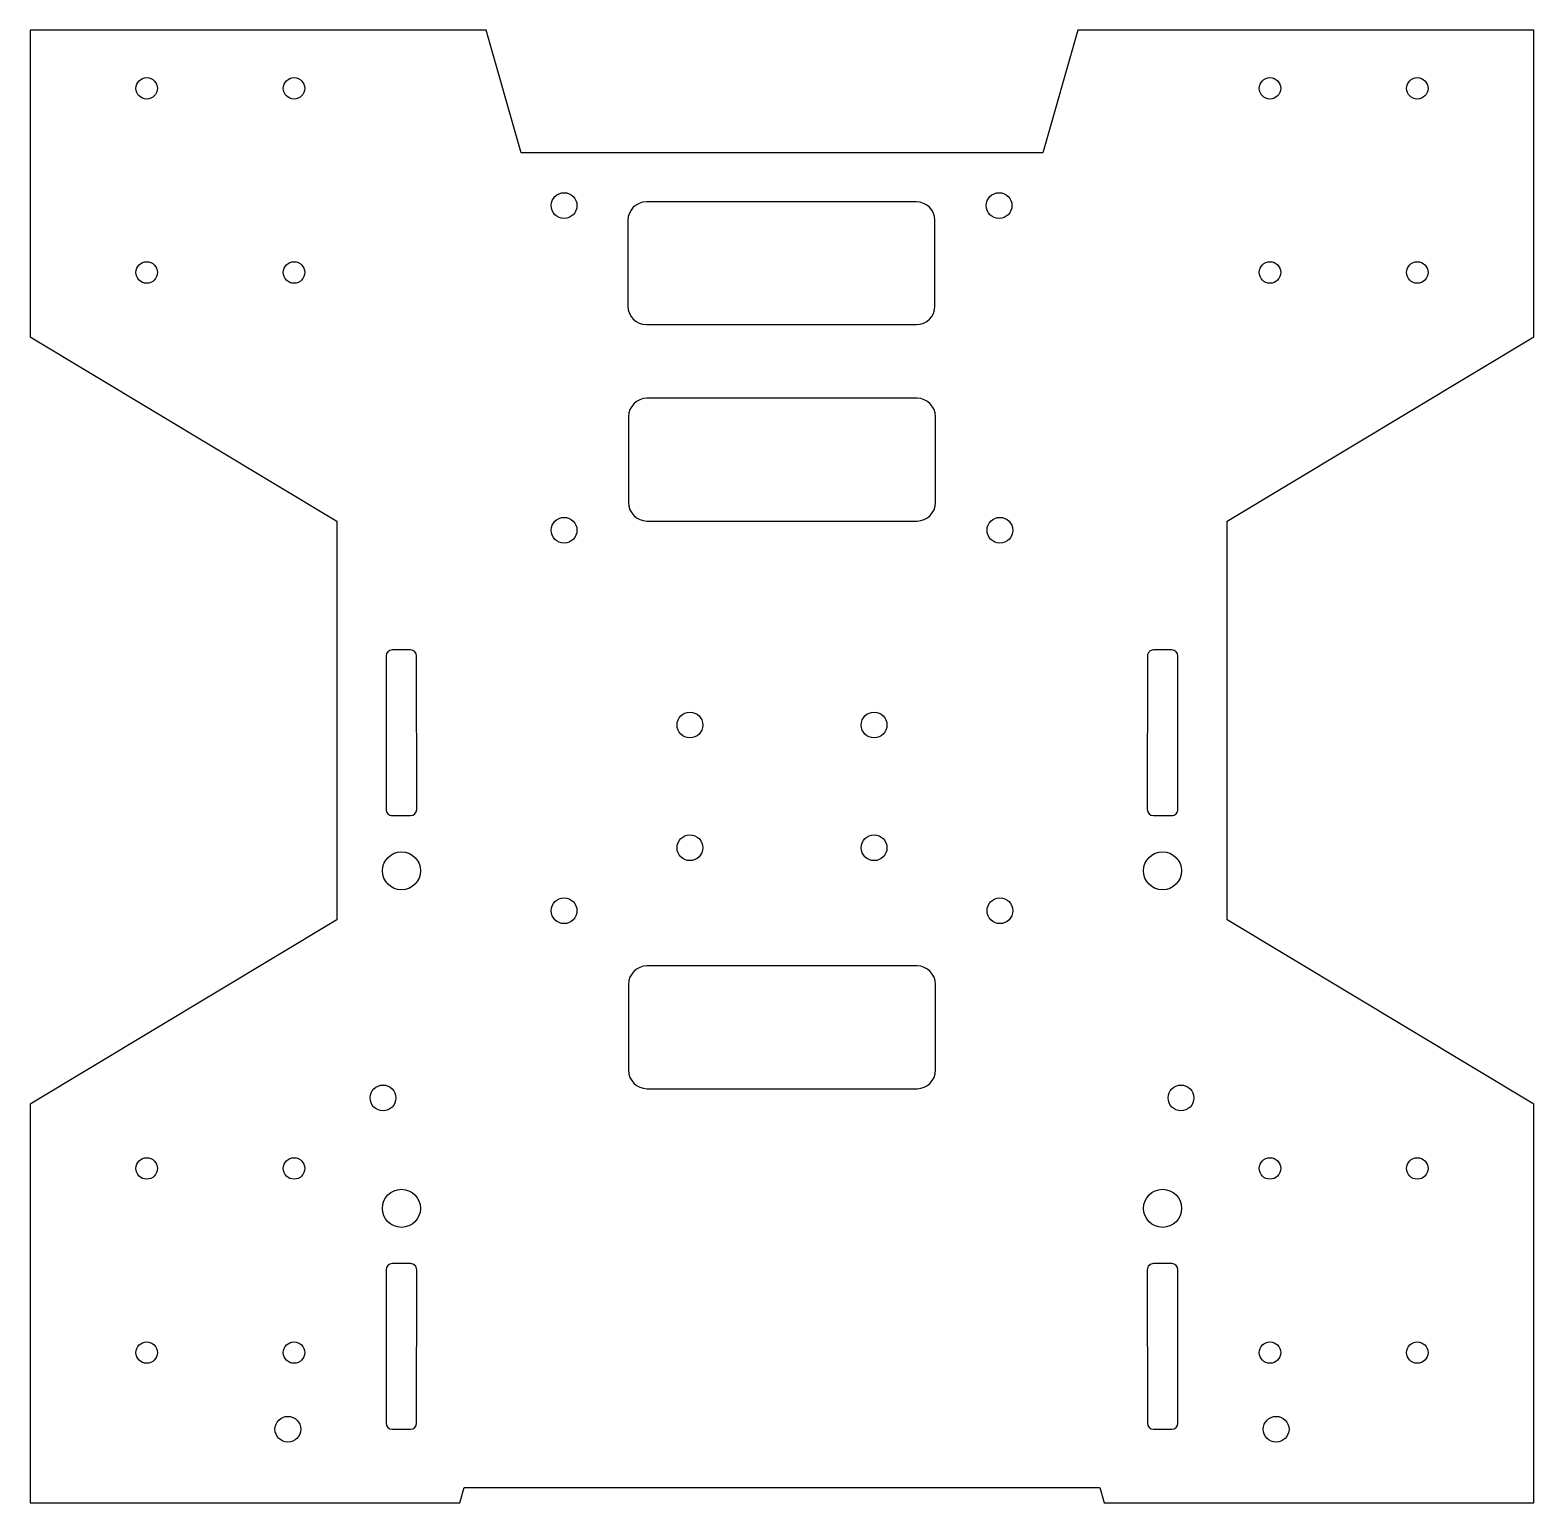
# Model space of a CAD drawing. Header units: millimetres. Extents: x -122 to 122, y -128 to 112.
import ezdxf

# ---------------------------------------------------------------- set-up
doc = ezdxf.new("R2010")
doc.units = ezdxf.units.MM

msp = doc.modelspace()

# ---------------------------------------------------------------- linework, layer by layer
at = {"color": 7, "linetype": 'Continuous', "lineweight": 25}
for p, q in [((-122.5, 112.5), (-122.5, 62.5)), ((-48.21, 112.5), (-122.5, 112.5)), ((-42.5, 92.5), (-48.21, 112.5)), ((48.21, 112.5), (42.5, 92.5)), ((122.5, 112.5), (48.21, 112.5)), ((122.5, 62.5), (122.5, 112.5)), ((42.5, 92.5), (-42.5, 92.5)), ((21.9, 84.5), (-22.1, 84.5)), ((-25.1, 81.5), (-25.1, 67.5)), ((24.9, 67.5), (24.9, 81.5)), ((-22.1, 64.5), (21.9, 64.5)), ((-122.5, 62.5), (-72.5, 32.5)), ((72.5, 32.5), (122.5, 62.5)), ((22, 52.5), (-22, 52.5)), ((-25, 49.5), (-25, 35.5)), ((25, 35.5), (25, 49.5)), ((-72.5, 32.5), (-72.5, -32.5)), ((-22, 32.5), (22, 32.5)), ((72.5, -32.5), (72.5, 32.5)), ((-64.5, 10.5), (-64.5, -14.5)), ((-60.52, 11.5), (-63.5, 11.5)), ((-59.5, -14.5), (-59.52, 10.5)), ((59.52, 10.5), (59.5, -14.5)), ((63.5, 11.5), (60.52, 11.5)), ((64.5, -14.5), (64.5, 10.5)), ((-63.5, -15.5), (-60.5, -15.5)), ((60.5, -15.5), (63.5, -15.5)), ((-72.5, -32.5), (-122.5, -62.5)), ((122.5, -62.5), (72.5, -32.5)), ((22, -40), (-22, -40)), ((-25, -43), (-25, -57)), ((25, -57), (25, -43)), ((-22, -60), (22, -60)), ((-122.5, -62.5), (-122.5, -127.5)), ((122.5, -127.5), (122.5, -62.5)), ((-64.5, -89.5), (-64.5, -114.5)), ((-60.5, -88.5), (-63.5, -88.5)), ((-59.52, -114.5), (-59.5, -89.5)), ((59.5, -89.5), (59.52, -114.5)), ((63.5, -88.5), (60.5, -88.5)), ((64.5, -114.5), (64.5, -89.5)), ((-63.5, -115.5), (-60.52, -115.5)), ((60.52, -115.5), (63.5, -115.5)), ((-52.5, -127.5), (-51.78, -124.97)), ((-51.78, -124.97), (51.78, -124.97)), ((51.78, -124.97), (52.5, -127.5)), ((-122.5, -127.5), (-52.5, -127.5)), ((52.5, -127.5), (122.5, -127.5))]:
    msp.add_line(p, q, dxfattribs=at)
for centre, radius in [((-103.5, 103), 1.75), ((-79.5, 103), 1.75), ((79.5, 103), 1.75), ((103.5, 103), 1.75), ((-35.5, 83.9), 2.1), ((35.37, 83.9), 2.1), ((-103.5, 73), 1.75), ((-79.5, 73), 1.75), ((79.5, 73), 1.75), ((103.5, 73), 1.75), ((-35.5, 31), 2.1), ((35.5, 31), 2.1), ((-15, -0.74), 2.1), ((15, -0.74), 2.1), ((-15, -20.74), 2.1), ((15, -20.74), 2.1), ((-61.99, -24.5), 3.1), ((61.99, -24.5), 3.1), ((-35.5, -31), 2.1), ((35.5, -31), 2.1), ((-65, -61.5), 2.1), ((65, -61.5), 2.1), ((-103.5, -73), 1.75), ((-79.5, -73), 1.75), ((79.5, -73), 1.75), ((103.5, -73), 1.75), ((-62, -79.5), 3.1), ((62, -79.5), 3.1), ((-103.5, -103), 1.75), ((-79.5, -103), 1.75), ((79.5, -103), 1.75), ((103.5, -103), 1.75), ((-80.5, -115.5), 2.1), ((80.5, -115.5), 2.1)]:
    msp.add_circle(centre, radius, dxfattribs=at)
for centre, radius, start, end in [((-22.1, 81.5), 3, 90, 180), ((21.9, 81.5), 3, 0, 90), ((-22.1, 67.5), 3, 180, 270), ((21.9, 67.5), 3, 270, 0), ((-22, 49.5), 3, 90, 180), ((22, 49.5), 3, 0, 90), ((-22, 35.5), 3, 180, 270), ((22, 35.5), 3, 270, 0), ((-63.5, 10.5), 1, 90.037, 180), ((-60.52, 10.5), 1, 0.037, 90.037), ((60.52, 10.5), 1, 89.963, 179.963), ((63.5, 10.5), 1, 0, 89.963), ((-63.5, -14.5), 1, 180, 270.037), ((-60.5, -14.5), 1, 270.037, 0.037), ((60.5, -14.5), 1, 179.963, 269.963), ((63.5, -14.5), 1, 269.963, 0), ((-22, -43), 3, 90, 180), ((22, -43), 3, 0, 90), ((-22, -57), 3, 180, 270), ((22, -57), 3, 270, 0), ((-63.5, -89.5), 1, 90, 180), ((-60.5, -89.5), 1, 359.963, 90), ((60.5, -89.5), 1, 90, 180.037), ((63.5, -89.5), 1, 0, 90), ((-63.5, -114.5), 1, 180, 270), ((-60.52, -114.5), 1, 270, 359.963), ((60.52, -114.5), 1, 180.037, 270), ((63.5, -114.5), 1, 270, 0)]:
    msp.add_arc(centre, radius, start, end, dxfattribs=at)

doc.saveas('drawing.dxf')
